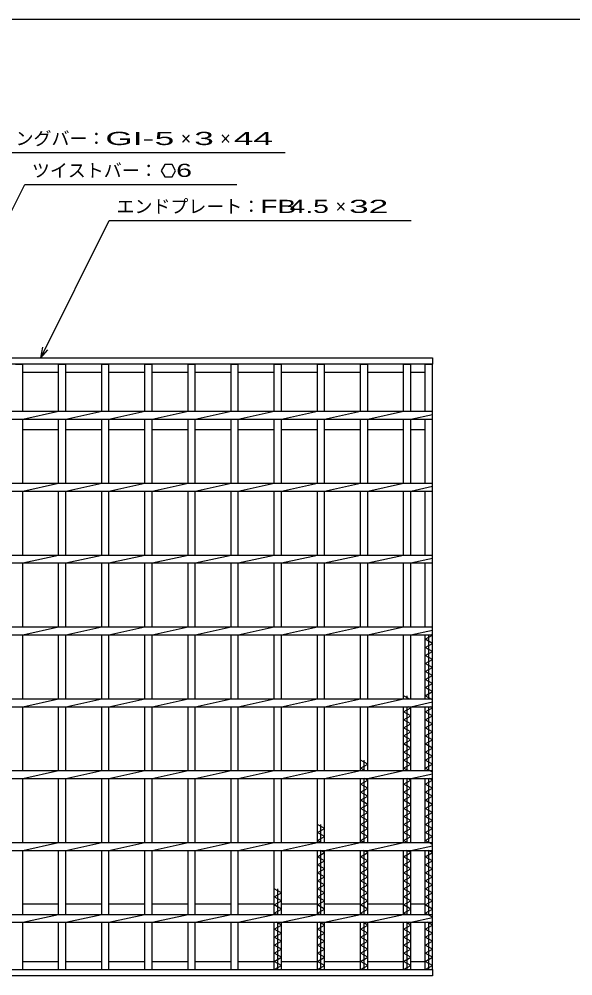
# Model space of a CAD drawing. Units: millimetres, scale not verified. Extents: x -910 to 866, y -641 to 527.
# Drawn here: x -498 to -113, y -139 to 527 of the extents above; entities that cross this region are included whole.
import ezdxf
from ezdxf.enums import TextEntityAlignment as Align

# ---------------------------------------------------------------- set-up
doc = ezdxf.new("R2010")
doc.units = ezdxf.units.MM
doc.header["$LTSCALE"] = 5
for name, color, linetype, lineweight in [('0_2', 150, 'Continuous', 25), ('16', 3, 'Continuous', 25), ('22', 4, 'Continuous', 25)]:
    doc.layers.add(name, color=color, linetype=linetype, lineweight=lineweight)
doc.styles.add('ベクトル', font='')
doc.styles.get('ベクトル').set_extended_font_data('ベクトル')

msp = doc.modelspace()

# ---------------------------------------------------------------- linework, layer by layer
at = {"layer": '0_2'}
msp.add_line((-864.5, 526.75), (865.5, 526.75), dxfattribs=at)
at = {"layer": '16'}
for p, q in [((-711, 291.25), (-211, 291.25)), ((-211, 286.75), (-711, 286.75)), ((-501, 286.75), (-496, 286.75)), ((-496, 254), (-496, 286.75)), ((-471, 254), (-471, 286.75)), ((-471, 286.75), (-466, 286.75)), ((-466, 254), (-466, 286.75)), ((-441, 254), (-441, 286.75)), ((-441, 286.75), (-436, 286.75)), ((-436, 254), (-436, 286.75)), ((-411, 254), (-411, 286.75)), ((-411, 286.75), (-406, 286.75)), ((-406, 254), (-406, 286.75)), ((-381, 254), (-381, 286.75)), ((-381, 286.75), (-376, 286.75)), ((-376, 254), (-376, 286.75)), ((-351, 254), (-351, 286.75)), ((-351, 286.75), (-346, 286.75)), ((-346, 254), (-346, 286.75)), ((-321, 254), (-321, 286.75)), ((-321, 286.75), (-316, 286.75)), ((-316, 254), (-316, 286.75)), ((-291, 254), (-291, 286.75)), ((-291, 286.75), (-286, 286.75)), ((-286, 254), (-286, 286.75)), ((-261, 254), (-261, 286.75)), ((-261, 286.75), (-256, 286.75)), ((-256, 254), (-256, 286.75)), ((-231, 254), (-231, 286.75)), ((-231, 286.75), (-226, 286.75)), ((-226, 254), (-226, 286.75)), ((-216, 254), (-216, 286.75)), ((-216, 286.75), (-211, 286.75)), ((-211, 291.25), (-211, 286.75)), ((-211, -134.25), (-211, 286.75)), ((-496, 281.25), (-471, 281.25)), ((-466, 281.25), (-441, 281.25)), ((-436, 281.25), (-411, 281.25)), ((-406, 281.25), (-381, 281.25)), ((-376, 281.25), (-351, 281.25)), ((-346, 281.25), (-321, 281.25)), ((-316, 281.25), (-291, 281.25)), ((-286, 281.25), (-261, 281.25)), ((-256, 281.25), (-231, 281.25)), ((-226, 281.25), (-216, 281.25)), ((-711, 254), (-211, 254)), ((-496, 248.5), (-471, 254)), ((-466, 248.5), (-441, 254)), ((-436, 248.5), (-411, 254)), ((-406, 248.5), (-381, 254)), ((-376, 248.5), (-351, 254)), ((-346, 248.5), (-321, 254)), ((-316, 248.5), (-291, 254)), ((-286, 248.5), (-261, 254)), ((-256, 248.5), (-231, 254)), ((-211, 248.5), (-211, 254)), ((-711, 248.5), (-211, 248.5)), ((-496, 204), (-496, 248.5)), ((-471, 204), (-471, 248.5)), ((-466, 204), (-466, 248.5)), ((-441, 204), (-441, 248.5)), ((-436, 204), (-436, 248.5)), ((-411, 204), (-411, 248.5)), ((-406, 204), (-406, 248.5)), ((-381, 204), (-381, 248.5)), ((-376, 204), (-376, 248.5)), ((-351, 204), (-351, 248.5)), ((-346, 204), (-346, 248.5)), ((-321, 204), (-321, 248.5)), ((-316, 204), (-316, 248.5)), ((-291, 204), (-291, 248.5)), ((-286, 204), (-286, 248.5)), ((-261, 204), (-261, 248.5)), ((-256, 204), (-256, 248.5)), ((-231, 204), (-231, 248.5)), ((-226, 248.5), (-211, 251.8)), ((-226, 204), (-226, 248.5)), ((-216, 204), (-216, 248.5)), ((-496, 241.25), (-471, 241.25)), ((-466, 241.25), (-441, 241.25)), ((-436, 241.25), (-411, 241.25)), ((-406, 241.25), (-381, 241.25)), ((-376, 241.25), (-351, 241.25)), ((-346, 241.25), (-321, 241.25)), ((-316, 241.25), (-291, 241.25)), ((-286, 241.25), (-261, 241.25)), ((-256, 241.25), (-231, 241.25)), ((-226, 241.25), (-216, 241.25)), ((-711, 204), (-211, 204)), ((-496, 198.5), (-471, 204)), ((-466, 198.5), (-441, 204)), ((-436, 198.5), (-411, 204)), ((-406, 198.5), (-381, 204)), ((-376, 198.5), (-351, 204)), ((-346, 198.5), (-321, 204)), ((-316, 198.5), (-291, 204)), ((-286, 198.5), (-261, 204)), ((-256, 198.5), (-231, 204)), ((-226, 198.5), (-211, 201.8)), ((-211, 198.5), (-211, 204)), ((-711, 198.5), (-211, 198.5)), ((-496, 154), (-496, 198.5)), ((-471, 154), (-471, 198.5)), ((-466, 154), (-466, 198.5)), ((-441, 154), (-441, 198.5)), ((-436, 154), (-436, 198.5)), ((-411, 154), (-411, 198.5)), ((-406, 154), (-406, 198.5)), ((-381, 154), (-381, 198.5)), ((-376, 154), (-376, 198.5)), ((-351, 154), (-351, 198.5)), ((-346, 154), (-346, 198.5)), ((-321, 154), (-321, 198.5)), ((-316, 154), (-316, 198.5)), ((-291, 154), (-291, 198.5)), ((-286, 154), (-286, 198.5)), ((-261, 154), (-261, 198.5)), ((-256, 154), (-256, 198.5)), ((-231, 154), (-231, 198.5)), ((-226, 154), (-226, 198.5)), ((-216, 154), (-216, 198.5)), ((-711, 154), (-211, 154)), ((-496, 148.5), (-471, 154)), ((-466, 148.5), (-441, 154)), ((-436, 148.5), (-411, 154)), ((-406, 148.5), (-381, 154)), ((-376, 148.5), (-351, 154)), ((-346, 148.5), (-321, 154)), ((-316, 148.5), (-291, 154)), ((-286, 148.5), (-261, 154)), ((-256, 148.5), (-231, 154)), ((-211, 148.5), (-211, 154)), ((-711, 148.5), (-211, 148.5)), ((-496, 104), (-496, 148.5)), ((-471, 104), (-471, 148.5)), ((-466, 104), (-466, 148.5)), ((-441, 104), (-441, 148.5)), ((-436, 104), (-436, 148.5)), ((-411, 104), (-411, 148.5)), ((-406, 104), (-406, 148.5)), ((-381, 104), (-381, 148.5)), ((-376, 104), (-376, 148.5)), ((-351, 104), (-351, 148.5)), ((-346, 104), (-346, 148.5)), ((-321, 104), (-321, 148.5)), ((-316, 104), (-316, 148.5)), ((-291, 104), (-291, 148.5)), ((-286, 104), (-286, 148.5)), ((-261, 104), (-261, 148.5)), ((-256, 104), (-256, 148.5)), ((-231, 104), (-231, 148.5)), ((-226, 148.5), (-211, 151.8)), ((-226, 104), (-226, 148.5)), ((-216, 104), (-216, 148.5)), ((-711, 104), (-211, 104)), ((-496, 98.5), (-471, 104)), ((-466, 98.5), (-441, 104)), ((-436, 98.5), (-411, 104)), ((-406, 98.5), (-381, 104)), ((-376, 98.5), (-351, 104)), ((-346, 98.5), (-321, 104)), ((-316, 98.5), (-291, 104)), ((-286, 98.5), (-261, 104)), ((-256, 98.5), (-231, 104)), ((-226, 98.5), (-211, 101.8)), ((-211, 98.5), (-211, 104)), ((-711, 98.5), (-211, 98.5)), ((-496, 54), (-496, 98.5)), ((-471, 54), (-471, 98.5)), ((-466, 54), (-466, 98.5)), ((-441, 54), (-441, 98.5)), ((-436, 54), (-436, 98.5)), ((-411, 54), (-411, 98.5)), ((-406, 54), (-406, 98.5)), ((-381, 54), (-381, 98.5)), ((-376, 54), (-376, 98.5)), ((-351, 54), (-351, 98.5)), ((-346, 54), (-346, 98.5)), ((-321, 54), (-321, 98.5)), ((-316, 54), (-316, 98.5)), ((-291, 54), (-291, 98.5)), ((-286, 54), (-286, 98.5)), ((-261, 54), (-261, 98.5)), ((-256, 54), (-256, 98.5)), ((-231, 54), (-231, 98.5)), ((-226, 54), (-226, 98.5)), ((-216, 54), (-216, 98.5)), ((-216, 95.35), (-211, 98.15)), ((-211, 92.55), (-216, 95.35)), ((-213.5, 54), (-213.5, 98.5)), ((-211, 98.15), (-211.625, 98.5)), ((-216, 89.75), (-211, 92.55)), ((-211, 86.95), (-216, 89.75)), ((-216, 84.15), (-211, 86.95)), ((-211, 81.35), (-216, 84.15)), ((-216, 78.55), (-211, 81.35)), ((-211, 75.75), (-216, 78.55)), ((-216, 72.95), (-211, 75.75)), ((-211, 70.15), (-216, 72.95)), ((-216, 67.35), (-211, 70.15)), ((-211, 64.55), (-216, 67.35)), ((-216, 61.75), (-211, 64.55)), ((-211, 58.95), (-216, 61.75)), ((-711, 54), (-211, 54)), ((-496, 48.5), (-471, 54)), ((-466, 48.5), (-441, 54)), ((-436, 48.5), (-411, 54)), ((-406, 48.5), (-381, 54)), ((-376, 48.5), (-351, 54)), ((-346, 48.5), (-321, 54)), ((-316, 48.5), (-291, 54)), ((-286, 48.5), (-261, 54)), ((-256, 48.5), (-231, 54)), ((-227.161, 54), (-231, 56.15)), ((-228.5, 54), (-228.5, 56.15)), ((-216, 56.15), (-211, 58.95)), ((-211, 53.35), (-216, 56.15)), ((-211, 48.5), (-211, 54)), ((-711, 48.5), (-211, 48.5)), ((-496, 4), (-496, 48.5)), ((-471, 4), (-471, 48.5)), ((-466, 4), (-466, 48.5)), ((-441, 4), (-441, 48.5)), ((-436, 4), (-436, 48.5)), ((-411, 4), (-411, 48.5)), ((-406, 4), (-406, 48.5)), ((-381, 4), (-381, 48.5)), ((-376, 4), (-376, 48.5)), ((-351, 4), (-351, 48.5)), ((-346, 4), (-346, 48.5)), ((-321, 4), (-321, 48.5)), ((-316, 4), (-316, 48.5)), ((-291, 4), (-291, 48.5)), ((-286, 4), (-286, 48.5)), ((-261, 4), (-261, 48.5)), ((-256, 4), (-256, 48.5)), ((-231, 4), (-231, 48.5)), ((-231, 44.95), (-226, 47.75)), ((-228.5, 4), (-228.5, 48.5)), ((-226, 47.75), (-227.339, 48.5)), ((-226, 48.5), (-211, 51.8)), ((-226, 4), (-226, 48.5)), ((-216, 4), (-216, 48.5)), ((-216, 44.95), (-211, 47.75)), ((-213.5, 4), (-213.5, 48.5)), ((-211, 47.75), (-212.339, 48.5)), ((-226, 42.15), (-231, 44.95)), ((-231, 39.35), (-226, 42.15)), ((-211, 42.15), (-216, 44.95)), ((-216, 39.35), (-211, 42.15)), ((-226, 36.55), (-231, 39.35)), ((-231, 33.75), (-226, 36.55)), ((-226, 30.95), (-231, 33.75)), ((-211, 36.55), (-216, 39.35)), ((-216, 33.75), (-211, 36.55)), ((-211, 30.95), (-216, 33.75)), ((-231, 28.15), (-226, 30.95)), ((-226, 25.35), (-231, 28.15)), ((-216, 28.15), (-211, 30.95)), ((-211, 25.35), (-216, 28.15)), ((-231, 22.55), (-226, 25.35)), ((-226, 19.75), (-231, 22.55)), ((-216, 22.55), (-211, 25.35)), ((-211, 19.75), (-216, 22.55)), ((-231, 16.95), (-226, 19.75)), ((-226, 14.15), (-231, 16.95)), ((-231, 11.35), (-226, 14.15)), ((-216, 16.95), (-211, 19.75)), ((-211, 14.15), (-216, 16.95)), ((-216, 11.35), (-211, 14.15)), ((-256, 8.55), (-261, 11.35)), ((-261, 5.75), (-256, 8.55)), ((-258.5, 4), (-258.5, 11.35)), ((-226, 8.55), (-231, 11.35)), ((-231, 5.75), (-226, 8.55)), ((-211, 8.55), (-216, 11.35)), ((-216, 5.75), (-211, 8.55)), ((-711, 4), (-211, 4)), ((-496, -1.5), (-471, 4)), ((-466, -1.5), (-441, 4)), ((-436, -1.5), (-411, 4)), ((-406, -1.5), (-381, 4)), ((-376, -1.5), (-351, 4)), ((-346, -1.5), (-321, 4)), ((-316, -1.5), (-291, 4)), ((-286, -1.5), (-261, 4)), ((-257.875, 4), (-261, 5.75)), ((-256, -1.5), (-231, 4)), ((-227.875, 4), (-231, 5.75)), ((-226, -1.5), (-211, 1.8)), ((-211, 2.95), (-216, 5.75)), ((-211, -1.5), (-211, 4)), ((-711, -1.5), (-211, -1.5)), ((-496, -46), (-496, -1.5)), ((-471, -46), (-471, -1.5)), ((-466, -46), (-466, -1.5)), ((-441, -46), (-441, -1.5)), ((-436, -46), (-436, -1.5)), ((-411, -46), (-411, -1.5)), ((-406, -46), (-406, -1.5)), ((-381, -46), (-381, -1.5)), ((-376, -46), (-376, -1.5)), ((-351, -46), (-351, -1.5)), ((-346, -46), (-346, -1.5)), ((-321, -46), (-321, -1.5)), ((-316, -46), (-316, -1.5)), ((-291, -46), (-291, -1.5)), ((-286, -46), (-286, -1.5)), ((-261, -46), (-261, -1.5)), ((-261, -5.45), (-256, -2.65)), ((-256, -8.25), (-261, -5.45)), ((-258.5, -46), (-258.5, -1.5)), ((-256, -2.65), (-258.054, -1.5)), ((-256, -46), (-256, -1.5)), ((-231, -46), (-231, -1.5)), ((-231, -5.45), (-226, -2.65)), ((-226, -8.25), (-231, -5.45)), ((-228.5, -46), (-228.5, -1.5)), ((-226, -2.65), (-228.054, -1.5)), ((-226, -46), (-226, -1.5)), ((-216, -46), (-216, -1.5)), ((-216, -5.45), (-211, -2.65)), ((-211, -8.25), (-216, -5.45)), ((-213.5, -46), (-213.5, -1.5)), ((-211, -2.65), (-213.054, -1.5)), ((-261, -11.05), (-256, -8.25)), ((-256, -13.85), (-261, -11.05)), ((-231, -11.05), (-226, -8.25)), ((-226, -13.85), (-231, -11.05)), ((-216, -11.05), (-211, -8.25)), ((-211, -13.85), (-216, -11.05)), ((-261, -16.65), (-256, -13.85)), ((-256, -19.45), (-261, -16.65)), ((-261, -22.25), (-256, -19.45)), ((-231, -16.65), (-226, -13.85)), ((-226, -19.45), (-231, -16.65)), ((-231, -22.25), (-226, -19.45)), ((-216, -16.65), (-211, -13.85)), ((-211, -19.45), (-216, -16.65)), ((-216, -22.25), (-211, -19.45)), ((-256, -25.05), (-261, -22.25)), ((-261, -27.85), (-256, -25.05)), ((-226, -25.05), (-231, -22.25)), ((-231, -27.85), (-226, -25.05)), ((-211, -25.05), (-216, -22.25)), ((-216, -27.85), (-211, -25.05)), ((-256, -30.65), (-261, -27.85)), ((-261, -33.45), (-256, -30.65)), ((-226, -30.65), (-231, -27.85)), ((-231, -33.45), (-226, -30.65)), ((-211, -30.65), (-216, -27.85)), ((-216, -33.45), (-211, -30.65)), ((-286, -36.25), (-291, -33.45)), ((-291, -39.05), (-286, -36.25)), ((-286, -41.85), (-291, -39.05)), ((-288.5, -46), (-288.5, -33.45)), ((-256, -36.25), (-261, -33.45)), ((-261, -39.05), (-256, -36.25)), ((-256, -41.85), (-261, -39.05)), ((-226, -36.25), (-231, -33.45)), ((-231, -39.05), (-226, -36.25)), ((-226, -41.85), (-231, -39.05)), ((-211, -36.25), (-216, -33.45)), ((-216, -39.05), (-211, -36.25)), ((-211, -41.85), (-216, -39.05)), ((-711, -46), (-211, -46)), ((-496, -51.5), (-471, -46)), ((-466, -51.5), (-441, -46)), ((-436, -51.5), (-411, -46)), ((-406, -51.5), (-381, -46)), ((-376, -51.5), (-351, -46)), ((-346, -51.5), (-321, -46)), ((-316, -51.5), (-291, -46)), ((-291, -44.65), (-286, -41.85)), ((-288.589, -46), (-291, -44.65)), ((-286, -51.5), (-261, -46)), ((-261, -44.65), (-256, -41.85)), ((-258.589, -46), (-261, -44.65)), ((-256, -51.5), (-231, -46)), ((-231, -44.65), (-226, -41.85)), ((-228.589, -46), (-231, -44.65)), ((-216, -44.65), (-211, -41.85)), ((-211, -47.45), (-216, -44.65)), ((-211, -51.5), (-211, -46)), ((-711, -51.5), (-211, -51.5)), ((-496, -96), (-496, -51.5)), ((-471, -96), (-471, -51.5)), ((-466, -96), (-466, -51.5)), ((-441, -96), (-441, -51.5)), ((-436, -96), (-436, -51.5)), ((-411, -96), (-411, -51.5)), ((-406, -96), (-406, -51.5)), ((-381, -96), (-381, -51.5)), ((-376, -96), (-376, -51.5)), ((-351, -96), (-351, -51.5)), ((-346, -96), (-346, -51.5)), ((-321, -96), (-321, -51.5)), ((-316, -96), (-316, -51.5)), ((-291, -96), (-291, -51.5)), ((-291, -55.85), (-286, -53.05)), ((-286, -53.05), (-288.768, -51.5)), ((-288.5, -96), (-288.5, -51.5)), ((-286, -96), (-286, -51.5)), ((-261, -96), (-261, -51.5)), ((-261, -55.85), (-256, -53.05)), ((-256, -53.05), (-258.768, -51.5)), ((-258.5, -96), (-258.5, -51.5)), ((-256, -96), (-256, -51.5)), ((-231, -96), (-231, -51.5)), ((-231, -55.85), (-226, -53.05)), ((-226, -53.05), (-228.768, -51.5)), ((-228.5, -96), (-228.5, -51.5)), ((-226, -51.5), (-211, -48.2)), ((-226, -96), (-226, -51.5)), ((-216, -96), (-216, -51.5)), ((-216, -55.85), (-211, -53.05)), ((-211, -53.05), (-213.768, -51.5)), ((-213.5, -96), (-213.5, -51.5)), ((-286, -58.65), (-291, -55.85)), ((-291, -61.45), (-286, -58.65)), ((-256, -58.65), (-261, -55.85)), ((-261, -61.45), (-256, -58.65)), ((-226, -58.65), (-231, -55.85)), ((-231, -61.45), (-226, -58.65)), ((-211, -58.65), (-216, -55.85)), ((-216, -61.45), (-211, -58.65)), ((-286, -64.25), (-291, -61.45)), ((-291, -67.05), (-286, -64.25)), ((-256, -64.25), (-261, -61.45)), ((-261, -67.05), (-256, -64.25)), ((-226, -64.25), (-231, -61.45)), ((-231, -67.05), (-226, -64.25)), ((-211, -64.25), (-216, -61.45)), ((-216, -67.05), (-211, -64.25)), ((-286, -69.85), (-291, -67.05)), ((-291, -72.65), (-286, -69.85)), ((-286, -75.45), (-291, -72.65)), ((-256, -69.85), (-261, -67.05)), ((-261, -72.65), (-256, -69.85)), ((-256, -75.45), (-261, -72.65)), ((-226, -69.85), (-231, -67.05)), ((-231, -72.65), (-226, -69.85)), ((-226, -75.45), (-231, -72.65)), ((-211, -69.85), (-216, -67.05)), ((-216, -72.65), (-211, -69.85)), ((-211, -75.45), (-216, -72.65)), ((-316, -81.05), (-321, -78.25)), ((-318.5, -96), (-318.5, -78.25)), ((-291, -78.25), (-286, -75.45)), ((-286, -81.05), (-291, -78.25)), ((-261, -78.25), (-256, -75.45)), ((-256, -81.05), (-261, -78.25)), ((-231, -78.25), (-226, -75.45)), ((-226, -81.05), (-231, -78.25)), ((-216, -78.25), (-211, -75.45)), ((-211, -81.05), (-216, -78.25)), ((-321, -83.85), (-316, -81.05)), ((-316, -86.65), (-321, -83.85)), ((-291, -83.85), (-286, -81.05)), ((-286, -86.65), (-291, -83.85)), ((-261, -83.85), (-256, -81.05)), ((-256, -86.65), (-261, -83.85)), ((-231, -83.85), (-226, -81.05)), ((-226, -86.65), (-231, -83.85)), ((-216, -83.85), (-211, -81.05)), ((-211, -86.65), (-216, -83.85)), ((-496, -88.75), (-471, -88.75)), ((-466, -88.75), (-441, -88.75)), ((-436, -88.75), (-411, -88.75)), ((-406, -88.75), (-381, -88.75)), ((-376, -88.75), (-351, -88.75)), ((-346, -88.75), (-321, -88.75)), ((-321, -89.45), (-316, -86.65)), ((-316, -92.25), (-321, -89.45)), ((-321, -95.05), (-316, -92.25)), ((-316, -88.75), (-291, -88.75)), ((-291, -89.45), (-286, -86.65)), ((-286, -92.25), (-291, -89.45)), ((-291, -95.05), (-286, -92.25)), ((-286, -88.75), (-261, -88.75)), ((-261, -89.45), (-256, -86.65)), ((-256, -92.25), (-261, -89.45)), ((-261, -95.05), (-256, -92.25)), ((-256, -88.75), (-231, -88.75)), ((-231, -89.45), (-226, -86.65)), ((-226, -92.25), (-231, -89.45)), ((-231, -95.05), (-226, -92.25)), ((-226, -88.75), (-216, -88.75)), ((-216, -89.45), (-211, -86.65)), ((-211, -92.25), (-216, -89.45)), ((-216, -95.05), (-211, -92.25)), ((-711, -96), (-211, -96)), ((-496, -101.5), (-471, -96)), ((-466, -101.5), (-441, -96)), ((-436, -101.5), (-411, -96)), ((-406, -101.5), (-381, -96)), ((-376, -101.5), (-351, -96)), ((-346, -101.5), (-321, -96)), ((-319.304, -96), (-321, -95.05)), ((-316, -101.5), (-291, -96)), ((-289.304, -96), (-291, -95.05)), ((-286, -101.5), (-261, -96)), ((-259.304, -96), (-261, -95.05)), ((-256, -101.5), (-231, -96)), ((-229.304, -96), (-231, -95.05)), ((-226, -101.5), (-211, -98.2)), ((-211, -97.85), (-216, -95.05)), ((-211, -101.5), (-211, -96)), ((-711, -101.5), (-211, -101.5)), ((-496, -134.25), (-496, -101.5)), ((-471, -134.25), (-471, -101.5)), ((-466, -134.25), (-466, -101.5)), ((-441, -134.25), (-441, -101.5)), ((-436, -134.25), (-436, -101.5)), ((-411, -134.25), (-411, -101.5)), ((-406, -134.25), (-406, -101.5)), ((-381, -134.25), (-381, -101.5)), ((-376, -134.25), (-376, -101.5)), ((-351, -134.25), (-351, -101.5)), ((-346, -134.25), (-346, -101.5)), ((-321, -134.25), (-321, -101.5)), ((-321, -106.25), (-316, -103.45)), ((-316, -109.05), (-321, -106.25)), ((-316, -103.45), (-319.482, -101.5)), ((-318.5, -134.25), (-318.5, -101.5)), ((-316, -134.25), (-316, -101.5)), ((-291, -134.25), (-291, -101.5)), ((-291, -106.25), (-286, -103.45)), ((-286, -109.05), (-291, -106.25)), ((-286, -103.45), (-289.482, -101.5)), ((-288.5, -134.25), (-288.5, -101.5)), ((-286, -134.25), (-286, -101.5)), ((-261, -134.25), (-261, -101.5)), ((-261, -106.25), (-256, -103.45)), ((-256, -109.05), (-261, -106.25)), ((-256, -103.45), (-259.482, -101.5)), ((-258.5, -134.25), (-258.5, -101.5)), ((-256, -134.25), (-256, -101.5)), ((-231, -134.25), (-231, -101.5)), ((-231, -106.25), (-226, -103.45)), ((-226, -109.05), (-231, -106.25)), ((-226, -103.45), (-229.482, -101.5)), ((-228.5, -134.25), (-228.5, -101.5)), ((-226, -134.25), (-226, -101.5)), ((-216, -134.25), (-216, -101.5)), ((-216, -106.25), (-211, -103.45)), ((-211, -109.05), (-216, -106.25)), ((-211, -103.45), (-214.482, -101.5)), ((-213.5, -134.25), (-213.5, -101.5)), ((-321, -111.85), (-316, -109.05)), ((-316, -114.65), (-321, -111.85)), ((-291, -111.85), (-286, -109.05)), ((-286, -114.65), (-291, -111.85)), ((-261, -111.85), (-256, -109.05)), ((-256, -114.65), (-261, -111.85)), ((-231, -111.85), (-226, -109.05)), ((-226, -114.65), (-231, -111.85)), ((-216, -111.85), (-211, -109.05)), ((-211, -114.65), (-216, -111.85)), ((-321, -117.45), (-316, -114.65)), ((-316, -120.25), (-321, -117.45)), ((-291, -117.45), (-286, -114.65)), ((-286, -120.25), (-291, -117.45)), ((-261, -117.45), (-256, -114.65)), ((-256, -120.25), (-261, -117.45)), ((-231, -117.45), (-226, -114.65)), ((-226, -120.25), (-231, -117.45)), ((-216, -117.45), (-211, -114.65)), ((-211, -120.25), (-216, -117.45)), ((-321, -123.05), (-316, -120.25)), ((-316, -125.85), (-321, -123.05)), ((-321, -128.65), (-316, -125.85)), ((-291, -123.05), (-286, -120.25)), ((-286, -125.85), (-291, -123.05)), ((-291, -128.65), (-286, -125.85)), ((-261, -123.05), (-256, -120.25)), ((-256, -125.85), (-261, -123.05)), ((-261, -128.65), (-256, -125.85)), ((-231, -123.05), (-226, -120.25)), ((-226, -125.85), (-231, -123.05)), ((-231, -128.65), (-226, -125.85)), ((-216, -123.05), (-211, -120.25)), ((-211, -125.85), (-216, -123.05)), ((-216, -128.65), (-211, -125.85)), ((-496, -128.75), (-471, -128.75)), ((-466, -128.75), (-441, -128.75)), ((-436, -128.75), (-411, -128.75)), ((-406, -128.75), (-381, -128.75)), ((-376, -128.75), (-351, -128.75)), ((-346, -128.75), (-321, -128.75)), ((-316, -131.45), (-321, -128.65)), ((-321, -134.25), (-316, -131.45)), ((-316, -128.75), (-291, -128.75)), ((-286, -131.45), (-291, -128.65)), ((-291, -134.25), (-286, -131.45)), ((-286, -128.75), (-261, -128.75)), ((-256, -131.45), (-261, -128.65)), ((-261, -134.25), (-256, -131.45)), ((-256, -128.75), (-231, -128.75)), ((-226, -131.45), (-231, -128.65)), ((-231, -134.25), (-226, -131.45)), ((-226, -128.75), (-216, -128.75)), ((-211, -131.45), (-216, -128.65)), ((-216, -134.25), (-211, -131.45)), ((-711, -134.25), (-211, -134.25)), ((-211, -138.75), (-711, -138.75)), ((-501, -134.25), (-496, -134.25)), ((-471, -134.25), (-466, -134.25)), ((-441, -134.25), (-436, -134.25)), ((-411, -134.25), (-406, -134.25)), ((-381, -134.25), (-376, -134.25)), ((-351, -134.25), (-346, -134.25)), ((-321, -134.25), (-316, -134.25)), ((-291, -134.25), (-286, -134.25)), ((-261, -134.25), (-256, -134.25)), ((-231, -134.25), (-226, -134.25)), ((-216, -134.25), (-211, -134.25)), ((-211, -134.25), (-211, -138.75))]:
    msp.add_line(p, q, dxfattribs=at)
at = {"layer": '22'}
for p, q in [((-543.5, 434), (-313.5, 434)), ((-397.125, 425.633), (-399.625, 421.302)), ((-399.625, 421.302), (-397.125, 416.972)), ((-392.125, 425.633), (-397.125, 425.633)), ((-389.625, 421.25), (-392.125, 425.633)), ((-392.125, 416.972), (-389.625, 421.302)), ((-397.125, 416.972), (-392.125, 416.972)), ((-573.5, 254), (-494.625, 411.75)), ((-494.625, 411.75), (-347.125, 411.75)), ((-483.5, 291.25), (-435.75, 386.75)), ((-435.75, 386.75), (-225.75, 386.75)), ((-483.5, 291.25), (-482, 298.55)), ((-483.5, 291.25), (-478.5, 296.75))]:
    msp.add_line(p, q, dxfattribs=at)

# ---------------------------------------------------------------- texts
at = {"layer": '22', "color": 2, "style": 'ベクトル'}
for s, p in [('ベアリングバー：', (-538.5, 443.75)), ('×', (-386, 443.75)), ('×', (-358.5, 443.75)), ('ツイストバー：', (-489.625, 421.5)), ('エンドプレート：', (-430.75, 396.5)), ('×', (-278.25, 396.5))]:
    msp.add_text(s, height=9.164, dxfattribs=at).set_placement(p, align=Align.MIDDLE_LEFT)
for s, width, p in [('GI-', 2, (-438.5, 443.75)), (' 5 ', 2, (-411, 443.75)), (' 3 ', 2, (-383.5, 443.75)), (' 44 ', 2, (-356, 443.75)), (' 6', 1.6, (-394.625, 421.552)), ('FB', 1.6, (-330.75, 396.5)), (' 4.5 ', 1.6, (-315.75, 396.5)), (' 32 ', 2, (-275.75, 396.5))]:
    msp.add_text(s, height=9.164, dxfattribs=dict(at, width=width)).set_placement(p, align=Align.MIDDLE_LEFT)

doc.saveas('drawing.dxf')
